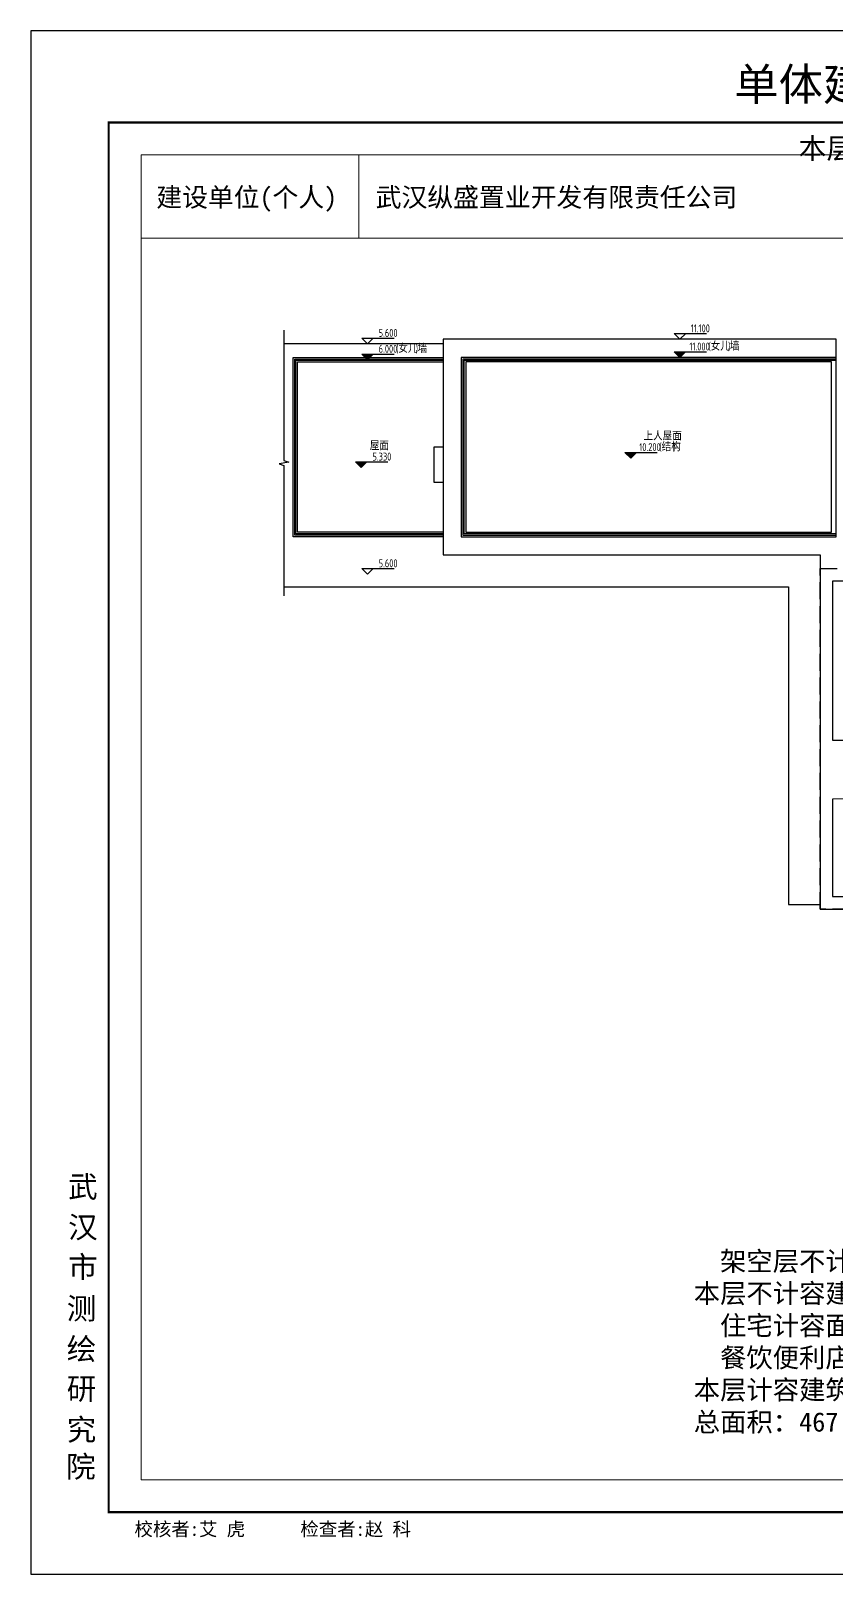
# Model space of a CAD drawing. Extents: x 512858 to 514372, y -232486 to -231710.
# Drawn here: x 513753.6 to 513789.1, y -232271.4 to -232203.4 of the extents above; entities that cross this region are included whole.
import ezdxf
from ezdxf.enums import TextEntityAlignment as Align

# ---------------------------------------------------------------- set-up
doc = ezdxf.new("R2010")
doc.units = 0
doc.header["$LTSCALE"] = 1000
doc.linetypes.add('DASH', pattern=[0.35, 0.25, -0.1])
doc.layers.get('0').update_dxf_attribs({"color": 252})
for name, color, linetype in [('$计容结果', 7, 'Continuous'), ('$计算结果', 7, 'Continuous'), ('0-灰色石材', 253, 'Continuous'), ('A-ANNO-100-DIM-E', 253, 'Continuous'), ('A-ANNO-100-SYMB', 253, 'Continuous'), ('A-ANNO-100-TXT', 252, 'Continuous'), ('A-GLAZ-E', 253, 'Continuous'), ('A-METAL-E', 253, 'Continuous'), ('A-STR-CONC-E', 253, 'Continuous')]:
    doc.layers.add(name, color=color, linetype=linetype)
doc.layers.add('图廓', color=252, linetype='Continuous', lineweight=9)
doc.layers.add('打印图框', color=252, linetype='Continuous', plot=False)
doc.styles.add('dw', font='simhei.ttf')
doc.styles.add('STYLE1', font='stylu.ttf')
doc.styles.add('TYDG_02', font='TSSDENG.shx', dxfattribs={"width": 0.8, "bigfont": 'hztxt.shx'})
doc.styles.add('宋体', font='simsun.ttc', dxfattribs={"width": 0.7, "height": 10})

# ---------------------------------------------------------------- blocks, each defined once
blk = doc.blocks.new('2新7033f')
at = {"layer": '0-灰色石材'}
for points in [[(2389058, 441336), (2387757, 441336), (2387757, 434334), (2389058, 434334), (2389058, 435637), (2388408, 435636), (2388410, 440234), (2389058, 440234)], [(2394657, 435384), (2395408, 435386), (2395408, 441337), (2393758, 441337), (2393758, 440534), (2394658, 440534)], [(2400307, 436584), (2401108, 436586), (2401108, 440534), (2401608, 440536), (2401608, 441337), (2400307, 441337)], [(2403908, 440536), (2403908, 441336), (2405558, 441336), (2405560, 435134), (2404858, 435134), (2404857, 440536)], [(2411058, 441336), (2412758, 441336), (2412758, 440136), (2411058, 440136)], [(2421058, 441336), (2421958, 441336), (2421958, 436436), (2421058, 436436)], [(2417058, 434536), (2421958, 434536), (2421958, 433736), (2417058, 433736)], [(2389058, 430636), (2389058, 431737), (2387758, 431736), (2387757, 427434), (2389058, 427434), (2389058, 428736), (2388410, 428737), (2388410, 430634)], [(2396108, 427436), (2394658, 427436), (2394658, 431336), (2397108, 431336), (2397108, 430636), (2395408, 430636), (2395408, 428486), (2396908, 428486), (2396908, 425336), (2397408, 425336), (2397408, 424637), (2396108, 424637)], [(2419458, 429236), (2415958, 429236), (2415958, 429936), (2419458, 429936)], [(2419458, 429936), (2420358, 429936), (2420358, 426736), (2419458, 426736)], [(2391458, 428736), (2392758, 428736), (2392758, 427436), (2391458, 427436)]]:
    blk.add_lwpolyline(points, close=True, dxfattribs=at)
for points in [[(2410308, 428286), (2410558, 428286), (2410558, 424036), (2411108, 424036), (2411108, 423237), (2409808, 423237), (2409808, 428286), (2410058, 428286)], [(2403160, 427987), (2403410, 427986), (2403410, 425436), (2403960, 425436), (2403960, 424637), (2402660, 424637), (2402660, 427986), (2402910, 427986)], [(2406708, 427986), (2406958, 427985), (2406958, 425435), (2407508, 425435), (2407508, 424636), (2406208, 424636), (2406208, 427985), (2406458, 427985)], [(2415608, 427286), (2415858, 427286), (2415858, 424036), (2416358, 424036), (2416358, 423237), (2415058, 423237), (2415058, 427286), (2415308, 427286)]]:
    blk.add_lwpolyline(points, dxfattribs=at)

msp = doc.modelspace()

# ---------------------------------------------------------------- hatches: boundary and pattern name
at = {"layer": 'A-ANNO-100-DIM-E'}
for points in [[(513782.191, -232217.769), (513781.941, -232217.519), (513782.441, -232217.519)], [(513768.442, -232217.869), (513768.192, -232217.619), (513768.692, -232217.619)], [(513780.03, -232222.2), (513779.78, -232221.95), (513780.28, -232221.95)], [(513768.169, -232222.617), (513767.919, -232222.367), (513768.419, -232222.367)]]:
    msp.add_hatch(color=252, dxfattribs=at).paths.add_polyline_path(points)

# ---------------------------------------------------------------- linework, layer by layer
at = {"color": 252, "linetype": 'DASH', "ltscale": 0.003}
msp.add_lwpolyline([(513788.37, -232227.069), (513823.67, -232227.069), (513823.67, -232235.869), (513823.67, -232235.869), (513823.67, -232246.269), (513810.37, -232246.269), (513810.37, -232244.869), (513795.97, -232244.869), (513795.97, -232242.069), (513788.37, -232242.069)], close=True, dxfattribs=at)
at = {"layer": 'A-ANNO-100-DIM-E', "color": 252}
for p, q in [((513768.442, -232217.169), (513768.192, -232216.919)), ((513768.192, -232216.919), (513769.615, -232216.919)), ((513768.442, -232217.169), (513768.692, -232216.919)), ((513782.201, -232216.969), (513781.951, -232216.719)), ((513781.951, -232216.719), (513783.374, -232216.719)), ((513782.201, -232216.969), (513782.451, -232216.719)), ((513782.191, -232217.769), (513781.941, -232217.519)), ((513781.941, -232217.519), (513783.364, -232217.519)), ((513782.191, -232217.769), (513782.441, -232217.519)), ((513768.442, -232217.869), (513768.192, -232217.619)), ((513768.192, -232217.619), (513769.615, -232217.619)), ((513768.442, -232217.869), (513768.692, -232217.619)), ((513780.03, -232222.2), (513779.78, -232221.95)), ((513779.78, -232221.95), (513781.203, -232221.95)), ((513780.03, -232222.2), (513780.28, -232221.95)), ((513768.169, -232222.617), (513767.919, -232222.367)), ((513767.919, -232222.367), (513769.342, -232222.367)), ((513768.169, -232222.617), (513768.419, -232222.367)), ((513768.442, -232227.317), (513768.192, -232227.067)), ((513768.192, -232227.067), (513769.615, -232227.067)), ((513768.442, -232227.317), (513768.692, -232227.067))]:
    msp.add_line(p, q, dxfattribs=at)
at = {"layer": 'A-ANNO-100-SYMB', "color": 252}
msp.add_lwpolyline([(513764.77, -232216.569), (513764.77, -232222.306), (513764.98, -232222.382), (513764.56, -232222.457), (513764.77, -232222.531), (513764.77, -232228.269)], dxfattribs=at)
at = {"layer": 'A-GLAZ-E', "color": 252}
for points in [[(513771.77, -232225.594), (513765.245, -232225.594), (513765.245, -232217.844), (513771.77, -232217.844)], [(513771.77, -232225.544), (513765.295, -232225.544), (513765.295, -232217.894), (513771.77, -232217.894)], [(513789.07, -232217.844), (513772.645, -232217.844), (513772.645, -232225.594), (513789.07, -232225.594)], [(513789.07, -232225.544), (513772.695, -232225.544), (513772.695, -232217.894), (513789.07, -232217.894)]]:
    msp.add_lwpolyline(points, dxfattribs=at)
at = {"layer": 'A-METAL-E', "color": 252}
for points in [[(513771.77, -232217.169), (513764.77, -232217.169)], [(513789.07, -232216.969), (513771.77, -232216.969), (513771.77, -232226.469), (513788.37, -232226.469), (513788.37, -232242.069), (513795.27, -232242.069), (513795.27, -232244.869), (513810.37, -232244.869), (513810.37, -232246.269), (513823.67, -232246.269), (513823.67, -232216.969), (513806.671, -232216.969)], [(513789.07, -232217.769), (513789.07, -232216.969)], [(513771.77, -232221.719), (513771.37, -232221.719), (513771.37, -232223.269), (513771.77, -232223.269)], [(513764.77, -232227.869), (513786.97, -232227.869), (513786.97, -232241.869), (513788.37, -232241.869)]]:
    msp.add_lwpolyline(points, dxfattribs=at)
at = {"layer": 'A-STR-CONC-E', "color": 252}
for p, q in [((513765.37, -232225.469), (513765.37, -232217.969)), ((513765.37, -232217.969), (513771.77, -232217.969)), ((513771.77, -232225.469), (513765.37, -232225.469))]:
    msp.add_line(p, q, dxfattribs=at)
for points in [[(513771.77, -232225.669), (513765.17, -232225.669), (513765.17, -232217.769), (513771.77, -232217.769)], [(513771.77, -232225.669), (513765.17, -232225.669), (513765.17, -232217.769), (513771.77, -232217.769)], [(513789.07, -232217.769), (513772.57, -232217.769), (513772.57, -232225.669), (513789.07, -232225.669)], [(513789.07, -232225.669), (513789.07, -232217.769)]]:
    msp.add_lwpolyline(points, dxfattribs=at)
msp.add_lwpolyline([(513788.87, -232225.469), (513788.87, -232217.969), (513772.77, -232217.969), (513772.77, -232225.469)], close=True, dxfattribs=at)
at = {"layer": '图廓', "color": 0}
msp.add_line((513758.483, -232212.519), (513839.466, -232212.519), dxfattribs=at)
at = {"layer": '图廓', "color": 0, "const_width": 0.0953}
msp.add_lwpolyline([(513757.054, -232207.42), (513840.895, -232207.42), (513840.895, -232268.633), (513757.054, -232268.633)], close=True, dxfattribs=at)
at = {"layer": '图廓', "color": 0}
msp.add_lwpolyline([(513758.483, -232208.849), (513839.466, -232208.849), (513839.466, -232267.204), (513758.483, -232267.204)], close=True, dxfattribs=at)
msp.add_lwpolyline([(513768.065, -232212.519), (513768.065, -232208.849)], dxfattribs=at)
at = {"layer": '打印图框', "color": 6, "ltscale": 0.5}
msp.add_lwpolyline([(513753.629, -232271.363), (513844.276, -232271.363), (513844.276, -232203.384), (513753.629, -232203.384)], close=True, dxfattribs=at)

# ---------------------------------------------------------------- block references
at = {"layer": 'A-ANNO-100-DIM-E', "color": 252, "xscale": 0.001, "yscale": 0.001, "zscale": 0.001}
msp.add_blockref('2新7033f', (511401.162, -232668.955), dxfattribs=at)

# ---------------------------------------------------------------- texts
at = {"layer": '$计容结果', "style": 'dw'}
msp.add_text('本层计容建筑面积155.21平方米', height=0.90647, dxfattribs=at).set_placement((513787.416, -232209.014))
at = {"layer": '$计算结果', "insert": (513782.807, -232261.166), "char_height": 0.84974, "width": 32.29002, "attachment_point": 4, "style": 'dw'}
msp.add_mtext('  架空层不计容面积：540.06 -(72.09) = 467.97\\P本层不计容建筑面积：467.97 = 467.97\\P  住宅计容面积：72.09 + 72.09 = 144.18\\P  餐饮便利店计容面积：5.53 + 4.61 + 0.89 = 11.03\\P本层计容建筑面积：144.18 + 11.03 = 155.21\\P总面积：467.97 + 155.21 = 623.18', dxfattribs=at)
at = {"layer": 'A-ANNO-100-DIM-E', "color": 252, "style": 'TYDG_02', "width": 0.8}
for s, p in [('5.600', (513768.937, -232216.863)), ('11.100', (513782.672, -232216.663)), ('6.000', (513768.937, -232217.563)), ('(', (513769.709, -232217.563)), (')', (513770.572, -232217.563)), ('11.000', (513782.615, -232217.463)), ('(', (513783.458, -232217.463)), (')', (513784.321, -232217.463)), ('10.200', (513780.408, -232221.894)), ('(', (513781.297, -232221.894)), (')', (513781.904, -232221.894)), ('5.330', (513768.663, -232222.312)), ('5.600', (513768.937, -232227.012))]:
    msp.add_text(s, height=0.35, dxfattribs=at).set_placement(p)
at = {"layer": 'A-ANNO-100-DIM-E', "color": 252, "style": 'TYDG_02'}
for s, p in [('女儿墙', (513769.802, -232217.563)), ('女儿墙', (513783.551, -232217.463)), ('结构', (513781.39, -232221.894))]:
    msp.add_text(s, height=0.3526, dxfattribs=at).set_placement(p)
at = {"layer": 'A-ANNO-100-TXT', "color": 252, "style": 'TYDG_02'}
for s, p in [('屋面', (513768.546, -232221.848)), ('屋面', (513768.546, -232221.848)), ('上人屋面', (513780.591, -232221.42))]:
    msp.add_text(s, height=0.3526, dxfattribs=at).set_placement(p)
at = {"layer": '图廓', "color": 0, "style": 'STYLE1'}
msp.add_text('单体建筑面积核算分层平面图', height=1.4291, dxfattribs=at).set_placement((513797.264, -232206.88), align=Align.BOTTOM_CENTER)
at = {"layer": '图廓', "color": 0}
for s, height, style, p in [('建设单位(个人)', 0.8336, 'dw', (513759.149, -232211.128)), ('武汉纵盛置业开发有限责任公司', 0.83364, 'dw', (513768.805, -232211.128)), (' 校核者:艾 虎      检查者:赵 科', 0.59546, '宋体', (513757.782, -232269.676))]:
    msp.add_text(s, height=height, dxfattribs=dict(at, style=style)).set_placement(p)
at = {"layer": '图廓', "color": 0, "linetype": 'Continuous', "style": 'STYLE1'}
for s, p in [('武', (513755.268, -232254.773)), ('汉', (513755.268, -232256.558)), ('市', (513755.268, -232258.31)), ('测', (513755.208, -232260.136)), ('绘', (513755.208, -232261.921)), ('研', (513755.208, -232263.673)), ('究', (513755.208, -232265.474)), ('院', (513755.179, -232267.104))]:
    msp.add_text(s, height=0.953, dxfattribs=at).set_placement(p)

doc.saveas('drawing.dxf')
